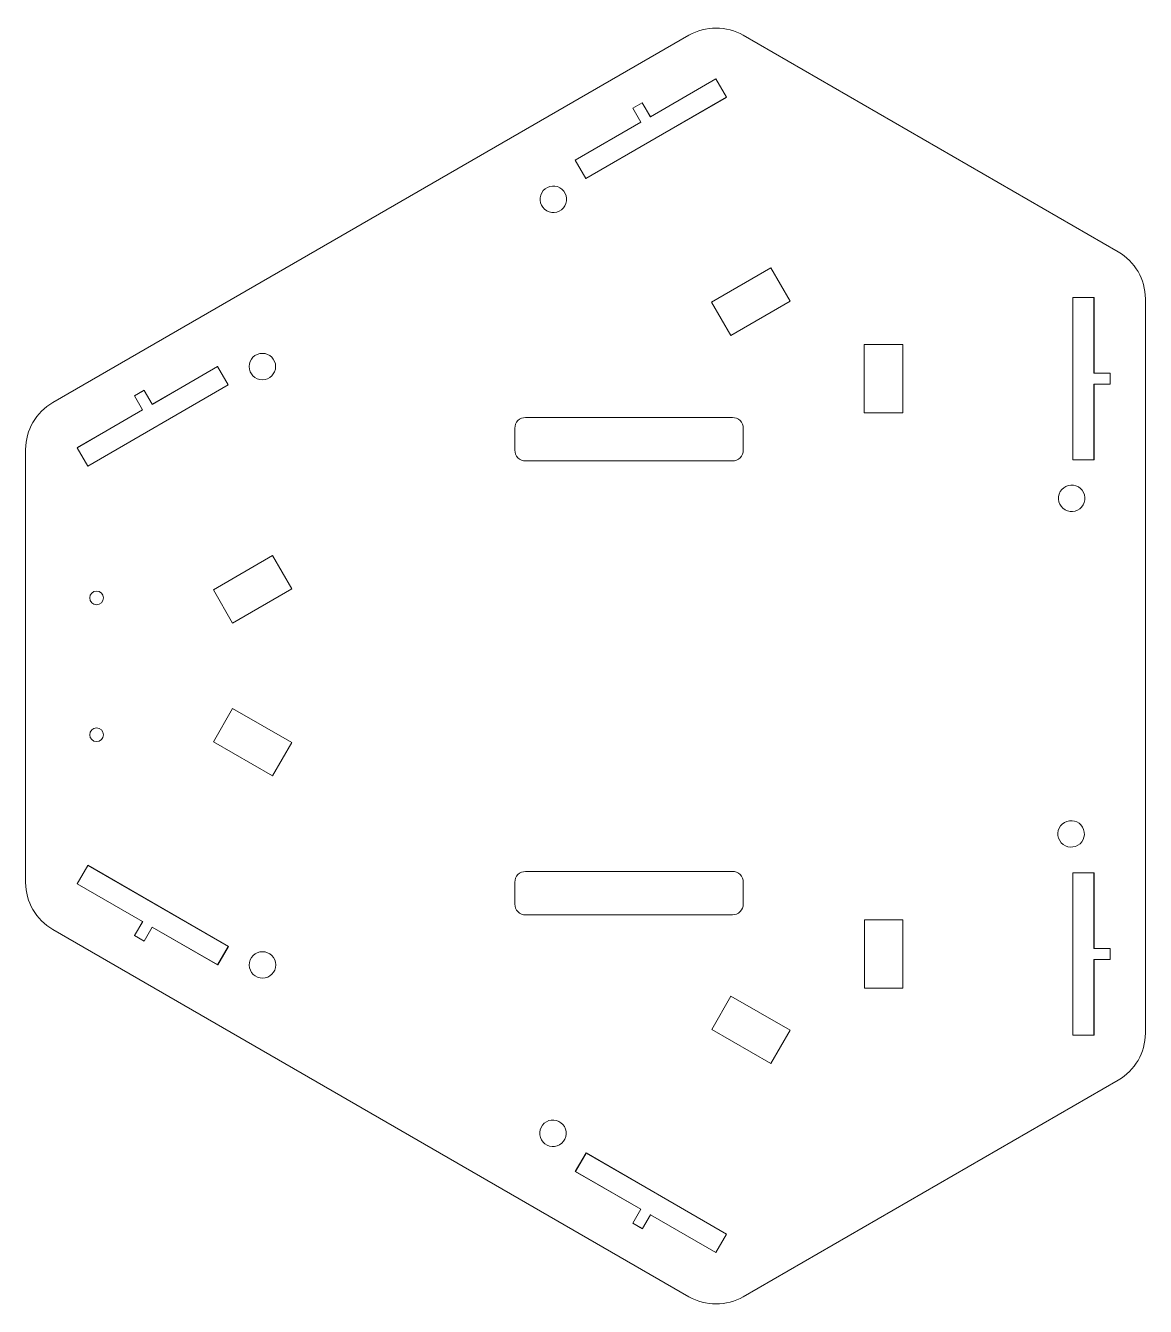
# Model space of a CAD drawing. Header units: inches. Extents: x 74 to 205, y -183 to -33.
import ezdxf

# ---------------------------------------------------------------- set-up
doc = ezdxf.new("R2010")
doc.units = ezdxf.units.IN
doc.header["$MEASUREMENT"] = 0
for name, color, linetype in [('Main outline', 7, 'Continuous'), ('Nunchuky mount', 7, 'Continuous'), ('Servos', 7, 'Continuous'), ('Standoffs', 7, 'Continuous')]:
    doc.layers.add(name, color=color, linetype=linetype)

msp = doc.modelspace()

# ---------------------------------------------------------------- linework, layer by layer
at = {"layer": 'Main outline', "lineweight": 0}
for points in [[(158.03, -181.95), (158.03, -181.95), (201.9, -156.62), (201.9, -156.62), (203.86, -155.49), (205.07, -153.39), (205.07, -151.12), (205.07, -151.12), (205.07, -65.2), (205.07, -65.2), (205.07, -62.93), (203.86, -60.83), (201.9, -59.7), (201.9, -59.7), (158.03, -34.37), (158.03, -34.37), (156.06, -33.24), (153.64, -33.23), (151.68, -34.37), (151.68, -34.37), (77.26, -77.33), (77.26, -77.33), (75.3, -78.47), (74.09, -80.56), (74.09, -82.83), (74.09, -82.83), (74.09, -133.49), (74.09, -133.49), (74.09, -135.76), (75.3, -137.85), (77.26, -138.99), (77.26, -138.99), (151.68, -181.95), (151.68, -181.95), (153.64, -183.08), (156.06, -183.08), (158.03, -181.95), (158.03, -181.95), (158.03, -181.95), (158.03, -181.95), (158.03, -181.95), (158.03, -181.95), (158.03, -181.95)], [(158.03, -80.35), (158.03, -80.35), (158.03, -82.89), (158.03, -82.89), (158.03, -83.23), (157.9, -83.55), (157.66, -83.79), (157.42, -84.03), (157.1, -84.16), (156.76, -84.16), (156.76, -84.16), (132.58, -84.16), (132.58, -84.16), (132.24, -84.16), (131.92, -84.03), (131.68, -83.79), (131.44, -83.55), (131.31, -83.23), (131.31, -82.89), (131.31, -82.89), (131.31, -80.35), (131.31, -80.35), (131.31, -80.02), (131.44, -79.69), (131.68, -79.45), (131.92, -79.22), (132.24, -79.08), (132.58, -79.08), (132.58, -79.08), (156.76, -79.08), (156.76, -79.08), (157.1, -79.08), (157.42, -79.22), (157.66, -79.45), (157.9, -79.69), (158.03, -80.02), (158.03, -80.35), (158.03, -80.35), (158.03, -80.35), (158.03, -80.35), (158.03, -80.35), (158.03, -80.35), (158.03, -80.35)], [(131.31, -136.01), (131.31, -136.01), (131.31, -133.47), (131.31, -133.47), (131.31, -133.13), (131.44, -132.81), (131.68, -132.57), (131.92, -132.33), (132.24, -132.2), (132.58, -132.2), (132.58, -132.2), (156.76, -132.2), (156.76, -132.2), (157.1, -132.19), (157.42, -132.33), (157.66, -132.57), (157.89, -132.8), (158.03, -133.13), (158.03, -133.47), (158.03, -133.47), (158.03, -136.01), (158.03, -136.01), (158.03, -136.34), (157.9, -136.66), (157.66, -136.9), (157.42, -137.14), (157.1, -137.27), (156.76, -137.28), (156.76, -137.28), (132.58, -137.28), (132.58, -137.28), (132.24, -137.28), (131.92, -137.14), (131.68, -136.9), (131.44, -136.67), (131.31, -136.34), (131.31, -136.01), (131.31, -136.01), (131.31, -136.01), (131.31, -136.01), (131.31, -136.01), (131.31, -136.01), (131.31, -136.01)]]:
    msp.add_open_spline(points, degree=3, knots=[0, 0, 0, 0, 1, 1, 1, 2, 2, 2, 3, 3, 3, 4, 4, 4, 5, 5, 5, 6, 6, 6, 7, 7, 7, 8, 8, 8, 9, 9, 9, 10, 10, 10, 11, 11, 11, 12, 12, 12, 13, 13, 13, 14, 14, 14, 14], dxfattribs=at)
at = {"layer": 'Nunchuky mount', "lineweight": 0}
for points in [[(83.18, -100.2), (83.18, -100.64), (82.82, -101), (82.38, -101), (81.94, -101), (81.58, -100.64), (81.58, -100.2), (81.58, -99.75), (81.94, -99.4), (82.38, -99.4), (82.82, -99.4), (83.18, -99.75), (83.18, -100.2)], [(83.18, -116.2), (83.18, -116.64), (82.82, -117), (82.38, -117), (81.94, -117), (81.58, -116.64), (81.58, -116.2), (81.58, -115.75), (81.94, -115.4), (82.38, -115.4), (82.82, -115.4), (83.18, -115.75), (83.18, -116.2)]]:
    msp.add_open_spline(points, degree=3, knots=[0, 0, 0, 0, 1, 1, 1, 2, 2, 2, 3, 3, 3, 4, 4, 4, 4], dxfattribs=at)
at = {"layer": 'Servos', "lineweight": 0}
for points in [[(154.83, -39.46), (147.17, -43.89), (146.22, -42.25), (145.1, -42.9), (146.04, -44.54), (138.38, -48.96), (139.63, -51.13), (156.08, -41.63), (154.83, -39.46), (154.83, -39.46)], [(154.83, -39.47), (156.07, -41.62), (139.63, -51.11), (138.39, -48.96), (146.05, -44.54), (146.06, -44.54), (146.05, -44.53), (145.11, -42.9), (146.22, -42.26), (147.16, -43.89), (147.16, -43.9), (147.17, -43.89), (154.83, -39.47)], [(163.51, -65.49), (156.58, -69.49), (154.33, -65.59), (161.26, -61.59), (163.51, -65.49)], [(199.07, -65.05), (196.57, -65.05), (196.57, -84.05), (199.07, -84.05), (199.07, -75.2), (200.96, -75.2), (200.96, -73.9), (199.07, -73.9), (199.07, -65.05), (199.07, -65.05)], [(199.06, -65.06), (199.06, -73.9), (199.06, -73.91), (199.07, -73.91), (200.95, -73.91), (200.95, -75.19), (199.07, -75.19), (199.06, -75.19), (199.06, -75.2), (199.06, -84.04), (196.58, -84.04), (196.58, -65.06), (199.06, -65.06)], [(172.19, -78.55), (172.19, -70.55), (176.69, -70.55), (176.69, -78.55), (172.19, -78.55)], [(96.55, -73.11), (88.89, -77.54), (87.94, -75.9), (86.81, -76.55), (87.76, -78.19), (80.1, -82.61), (81.35, -84.78), (97.8, -75.28), (96.55, -73.11), (96.55, -73.11)], [(96.55, -73.13), (97.79, -75.27), (81.35, -84.76), (80.11, -82.62), (87.76, -78.2), (87.77, -78.19), (87.77, -78.18), (86.83, -76.55), (87.94, -75.91), (88.88, -77.54), (88.88, -77.55), (88.89, -77.55), (96.55, -73.13)], [(105.22, -99.14), (98.3, -103.14), (96.05, -99.24), (102.97, -95.24), (105.22, -99.14)], [(98.3, -113.12), (105.23, -117.12), (102.98, -121.02), (96.05, -117.02), (98.3, -113.12)], [(81.35, -131.48), (80.1, -133.64), (87.77, -138.07), (86.82, -139.71), (87.95, -140.36), (88.89, -138.72), (96.56, -143.14), (97.81, -140.98), (81.35, -131.48), (81.35, -131.48)], [(81.36, -131.49), (97.79, -140.98), (96.55, -143.13), (88.9, -138.71), (88.89, -138.71), (88.88, -138.71), (87.94, -140.34), (86.83, -139.7), (87.78, -138.07), (87.78, -138.07), (87.77, -138.06), (80.12, -133.64), (81.36, -131.49)], [(199.07, -132.35), (196.57, -132.35), (196.57, -151.35), (199.07, -151.35), (199.07, -142.5), (200.96, -142.5), (200.96, -141.2), (199.07, -141.2), (199.07, -132.35), (199.07, -132.35)], [(199.06, -132.36), (199.06, -141.2), (199.06, -141.21), (199.07, -141.21), (200.95, -141.21), (200.95, -142.49), (199.07, -142.49), (199.06, -142.49), (199.06, -142.5), (199.06, -151.34), (196.58, -151.34), (196.58, -132.36), (199.06, -132.36)], [(172.2, -145.85), (172.2, -137.85), (176.7, -137.85), (176.7, -145.85), (172.2, -145.85)], [(156.59, -146.77), (163.51, -150.77), (161.26, -154.67), (154.34, -150.67), (156.59, -146.77)], [(139.64, -165.13), (138.39, -167.29), (146.05, -171.72), (145.1, -173.36), (146.23, -174.01), (147.18, -172.37), (154.84, -176.79), (156.09, -174.63), (139.64, -165.13), (139.64, -165.13)], [(139.64, -165.14), (156.08, -174.63), (154.84, -176.78), (147.18, -172.36), (147.17, -172.35), (147.17, -172.36), (146.23, -173.99), (145.12, -173.35), (146.06, -171.72), (146.06, -171.71), (146.05, -171.71), (138.4, -167.29), (139.64, -165.14)]]:
    msp.add_lwpolyline(points, dxfattribs=at)
at = {"layer": 'Standoffs', "lineweight": 0}
for points in [[(136.99, -54.57), (136.43, -55.21), (135.45, -55.28), (134.8, -54.72), (134.15, -54.16), (134.08, -53.19), (134.64, -52.54), (135.2, -51.89), (136.18, -51.82), (136.83, -52.38), (137.48, -52.94), (137.55, -53.92), (136.99, -54.57)], [(103.33, -73.13), (103.33, -73.98), (102.63, -74.68), (101.78, -74.68), (100.92, -74.68), (100.23, -73.98), (100.23, -73.13), (100.23, -72.27), (100.92, -71.58), (101.78, -71.58), (102.63, -71.58), (103.33, -72.27), (103.33, -73.13)], [(195.68, -89.88), (194.94, -89.45), (194.69, -88.5), (195.12, -87.76), (195.54, -87.02), (196.49, -86.76), (197.23, -87.19), (197.97, -87.62), (198.23, -88.57), (197.8, -89.31), (197.37, -90.05), (196.42, -90.31), (195.68, -89.88)], [(194.92, -128.31), (194.64, -127.5), (195.07, -126.62), (195.88, -126.34), (196.69, -126.06), (197.57, -126.48), (197.85, -127.29), (198.13, -128.1), (197.71, -128.98), (196.9, -129.26), (196.09, -129.55), (195.2, -129.12), (194.92, -128.31)], [(102.09, -141.61), (102.94, -141.77), (103.49, -142.59), (103.32, -143.43), (103.16, -144.27), (102.35, -144.82), (101.51, -144.66), (100.67, -144.5), (100.12, -143.68), (100.28, -142.84), (100.44, -142), (101.25, -141.45), (102.09, -141.61)], [(135, -161.48), (135.74, -161.06), (136.69, -161.31), (137.11, -162.05), (137.54, -162.79), (137.29, -163.74), (136.55, -164.17), (135.81, -164.6), (134.86, -164.34), (134.43, -163.6), (134, -162.86), (134.26, -161.91), (135, -161.48)]]:
    msp.add_open_spline(points, degree=3, knots=[0, 0, 0, 0, 1, 1, 1, 2, 2, 2, 3, 3, 3, 4, 4, 4, 4], dxfattribs=at)

doc.saveas('drawing.dxf')
